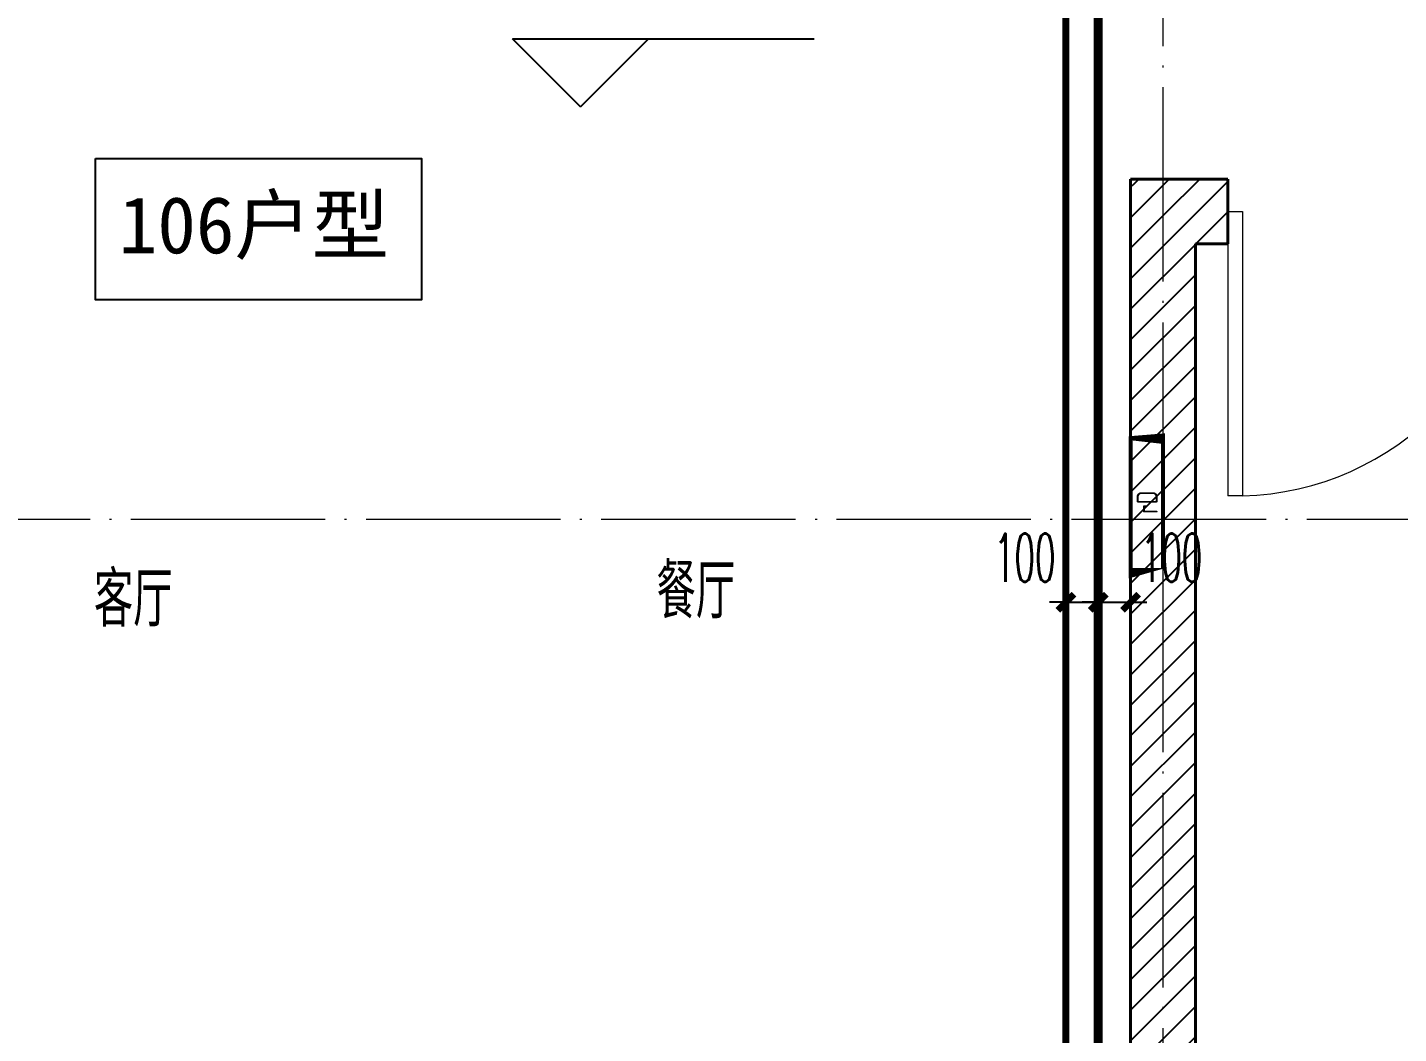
# Model space of a CAD drawing. Extents: x 27938 to 1042331, y -235042 to 1535213.
# Drawn here: x 688011 to 692244, y 136996 to 140100 of the extents above; entities that cross this region are included whole.
import ezdxf

# ---------------------------------------------------------------- set-up
doc = ezdxf.new("R2010")
doc.units = 0
doc.header["$LTSCALE"] = 1000
doc.header["$MEASUREMENT"] = 0
doc.linetypes.add('DOTE', pattern=[2.4200000000000004, 2, -0.2, 0.02, -0.2])
for name, color, linetype in [('$RECOVER_210609100354-5', 7, 'Continuous'), ('3.5方案汇报，与郭总、侯月琴确定户型_t8$0$2020.03.04 -1安徽标准化洋房户型(UA）_t8_t8$0$看线', 154, 'Continuous'), ('DIM_ELEV', 3, 'Continuous'), ('PIPE-热给水', 5, 'RJ1'), ('PIPE-给水', 3, 'J1'), ('PUB_TEXT', 4, 'Continuous'), ('TWT_DIM', 3, 'Continuous')]:
    doc.layers.add(name, color=color, linetype=linetype)
for name, color, linetype, lineweight in [('DOTE', 19, 'DOTE', 9), ('EQUIP-消防', 3, 'Continuous', 20), ('WALL', 9, 'Continuous', 40), ('WINDOW', 8, 'Continuous', 15)]:
    doc.layers.add(name, color=color, linetype=linetype, lineweight=lineweight)
doc.styles.add('_TCH_DIM_T3', font='SIMPLEX.shx', dxfattribs={"width": 0.4941176470588236, "bigfont": 'GBCBIG.shx'})
doc.styles.get("Standard").update_dxf_attribs({"font": 'gbenor.shx', "bigfont": 'gbcbig.shx'})
doc.styles.add('房间名称', font='TSSDENG', dxfattribs={"width": 0.8, "bigfont": 'HZTXT'})
doc.styles.add('黑体', font='simhei.ttf')
doc.linetypes.add('J1', pattern='A,3,-0.2,["J1",Standard,S=0.25,R=0,X=-0.1,Y=-0.115],-0.35', length=3.55)
doc.linetypes.add('RJ1', pattern='A,3,-0.2,["RJ1",Standard,S=0.25,R=0,X=-0.1,Y=-0.115],-0.5', length=3.7)
doc.dimstyles.new('_TWT_ARCH&&50', dxfattribs={"dimtxt": 148.75, "dimasz": 50, "dimexe": 125, "dimexo": 150, "dimgap": 63.12500000000001, "dimtad": 1, "dimdec": 0, "dimzin": 0, "dimdsep": 46, "dimtxsty": '_TCH_DIM_T3', "dimblk": 'ARCHTICK', "dimcen": 0.09, "dimclrt": 7, "dimazin": 2, "dimtfac": 1, "dimtdec": 0, "dimtix": 1, "dimtmove": 2, "dimatfit": 3, "dimfxl": 1, "dimtolj": 1, "dimtzin": 0, "dimarcsym": 0})
pattern_1 = [(45, (0, 47.75), (-47.02260094890541, 47.02260094890542), [])]

# ---------------------------------------------------------------- blocks, each defined once
blk = doc.blocks.new('GFDGDGRDGRDG')
at = {"layer": 'DOTE', "linetype": 'DOTE', "ltscale": 0.3}
for p, q in [((584693.6727573578, 360558.3317887957), (584693.6727573578, 376108.3318260653)), ((626393.6739016924, 366358.3321396253), (573593.6739016977, 366358.3321396253))]:
    blk.add_line(p, q, dxfattribs=at)
blk = doc.blocks.new('FSFSFSFSEG')
at = {"layer": 'EQUIP-消防', "color": 0, "const_width": 12.82051282052028}
blk.add_lwpolyline([(136866.5605577994, 335152.5449090759), (136466.5605577994, 335152.5449090774), (136466.5605577991, 335052.5449090772), (136866.5605577991, 335052.5449090757)], close=True, dxfattribs=at)
at = {"layer": 'PUB_TEXT', "color": 0, "style": '房间名称', "width": 0.8}
blk.add_text('rD', height=64.8, dxfattribs=at).set_placement((136633.7425204425, 335069.0046025831))
blk = doc.blocks.new('HGFHGGGDFGRD')
at = {"color": 8, "rotation": 90}
blk.add_blockref('FSFSFSFSEG', (1026569.124335467, 232007.164587272), dxfattribs=at)
blk = doc.blocks.new('_ArchTick')
at = {"color": 0, "linetype": 'ByBlock', "const_width": 0.4}
blk.add_lwpolyline([(-0.5, -0.5), (0.5, 0.5)], dxfattribs=at)
blk = doc.blocks.new('*D295')
at = {"layer": 'Defpoints', "color": 0}
for p in [(691316.5822897791, 138326.7293490419), (691216.5823968109, 137924.1813553814), (691316.5822897791, 137924.18138197)]:
    blk.add_point(p, dxfattribs=at)
at = {"layer": 'TWT_DIM', "color": 0, "lineweight": -2}
for p, q in [((691216.5823968109, 138074.1813553814), (691216.5823968109, 138451.7293490419)), ((691316.5822897791, 138074.18138197), (691316.5822897791, 138451.7293490419)), ((691216.5823968109, 138326.7293490419), (691166.5823968109, 138326.7293490419)), ((691216.5823968109, 138326.7293490419), (691316.5822897791, 138326.7293490419)), ((691316.5822897791, 138326.7293490419), (691366.5822897791, 138326.7293490419))]:
    blk.add_line(p, q, dxfattribs=at)
at = {"layer": 'TWT_DIM', "color": 0, "lineweight": -2, "xscale": 50, "yscale": 50, "zscale": 50}
blk.add_blockref('_ArchTick', (691216.5823968109, 138326.7293490419), dxfattribs=at)
at = {"layer": 'TWT_DIM', "color": 0, "lineweight": -2, "xscale": 50, "yscale": 50, "zscale": 50, "rotation": 180}
blk.add_blockref('_ArchTick', (691316.5822897791, 138326.7293490419), dxfattribs=at)
at = {"layer": 'TWT_DIM', "color": 7, "insert": (691089.9658995895, 138464.2293020821), "char_height": 148.75, "attachment_point": 5, "style": '_TCH_DIM_T3'}
blk.add_mtext('\\A1;100', dxfattribs=at)
blk = doc.blocks.new('*D296')
at = {"layer": 'Defpoints', "color": 0}
for p in [(691416.5642356888, 138326.7293756281), (691316.5822897791, 137924.18138197), (691416.5642356888, 137924.1814085538)]:
    blk.add_point(p, dxfattribs=at)
at = {"layer": 'TWT_DIM', "color": 0, "lineweight": -2}
for p, q in [((691316.5822897791, 138074.18138197), (691316.5822897791, 138451.7293756281)), ((691416.5642356888, 138074.1814085538), (691416.5642356888, 138451.7293756281)), ((691316.5822897791, 138326.7293756281), (691266.5822897791, 138326.7293756281)), ((691316.5822897791, 138326.7293756281), (691416.5642356888, 138326.7293756281)), ((691416.5642356888, 138326.7293756281), (691466.5642356888, 138326.7293756281))]:
    blk.add_line(p, q, dxfattribs=at)
at = {"layer": 'TWT_DIM', "color": 0, "lineweight": -2, "xscale": 50, "yscale": 50, "zscale": 50}
blk.add_blockref('_ArchTick', (691316.5822897791, 138326.7293756281), dxfattribs=at)
at = {"layer": 'TWT_DIM', "color": 0, "lineweight": -2, "xscale": 50, "yscale": 50, "zscale": 50, "rotation": 180}
blk.add_blockref('_ArchTick', (691416.5642356888, 138326.7293756281), dxfattribs=at)
at = {"layer": 'TWT_DIM', "color": 7, "insert": (691543.1804457278, 138464.2294225856), "char_height": 148.75, "attachment_point": 5, "style": '_TCH_DIM_T3'}
blk.add_mtext('\\A1;100', dxfattribs=at)
blk = doc.blocks.new('$DorLib2D$00000001')
for p, q in [((0.45, 0.9750000000000001), (0.5000000000000002, 0.9750000000000001)), ((0.45, 0), (0.45, 0.9750000000000001)), ((0.5, 0), (0.5, 0.9750000000000001)), ((0.5, 0), (0.45, 0))]:
    blk.add_line(p, q)
at = {"lineweight": 13}
blk.add_arc((0.475, 0), 0.975, 91.4692835813538, 180, dxfattribs=at)

msp = doc.modelspace()

# ---------------------------------------------------------------- hatches: boundary and pattern name
at = {"layer": '$RECOVER_210609100354-5'}
h = msp.add_hatch(dxfattribs=at)
h.set_pattern_fill('普通砖', color=256, scale=50, style=0)
h.set_pattern_definition(pattern_1)
h.paths.add_polyline_path([(691616.57945281, 139432.3325857115), (691416.5794457024, 139632.3325857078), (691416.5793744941, 136682.3322348731), (691483.2460433851, 136582.3322346839), (691616.5793840138, 136582.3322324575)])
h = msp.add_hatch(dxfattribs=at)
h.set_pattern_fill('普通砖', color=256, scale=50, style=0)
h.set_pattern_definition(pattern_1)
h.paths.add_polyline_path([(691616.57945281, 139432.3325857115), (691716.5794564922, 139432.332585716), (691716.57945649, 139632.3325857052), (691416.5794457024, 139632.3325857078)])

# ---------------------------------------------------------------- linework, layer by layer
at = {"color": 8}
msp.add_lwpolyline([(688221.2790088835, 139695.4414460149), (689227.2790088835, 139695.4414460149), (689227.2790088835, 139259.4414460149), (688221.2790088835, 139259.4414460149)], close=True, dxfattribs=at)
at = {"layer": 'DIM_ELEV', "color": 8}
for p, q in [((689718.8788228263, 139855.1227963298), (689508.8788228263, 140065.1227963298)), ((689508.8788228263, 140065.1227963298), (690439.7674843424, 140065.1227963298)), ((689718.8788228263, 139855.1227963298), (689928.8788228263, 140065.1227963298))]:
    msp.add_line(p, q, dxfattribs=at)
at = {"layer": 'PIPE-热给水', "ltscale": 0.5, "const_width": 22.5}
msp.add_lwpolyline([(691216.5822897791, 140682.3326103043), (691216.5822897791, 136207.1790083658)], dxfattribs=at)
at = {"layer": 'PIPE-给水', "ltscale": 0.5, "const_width": 27.5}
msp.add_lwpolyline([(691316.5822897791, 140782.3325857252), (691316.5822897791, 136268.4290082939)], dxfattribs=at)
at = {"layer": 'WALL', "color": 8}
for p, q in [((691416.5794457024, 139632.3325857078), (691416.5793744941, 136682.3322348731)), ((691716.57945649, 139632.3325857052), (691416.5794457024, 139632.3325857078)), ((691716.5794564922, 139432.332585716), (691716.57945649, 139632.3325857052)), ((691616.57945281, 139432.3325857115), (691616.5793840138, 136582.3322324575)), ((691616.57945281, 139432.3325857115), (691716.5794564922, 139432.332585716))]:
    msp.add_line(p, q, dxfattribs=at)

# ---------------------------------------------------------------- block references
at = {"color": 8}
msp.add_blockref('HGFHGGGDFGRD', (0, -230041.392559367), dxfattribs=at)
at = {"layer": '3.5方案汇报，与郭总、侯月琴确定户型_t8$0$2020.03.04 -1安徽标准化洋房户型(UA）_t8_t8$0$看线', "ltscale": 10}
msp.add_blockref('GFDGDGRDGRDG', (106822.9047994823, -227775.9995538986), dxfattribs=at)
at = {"layer": 'WINDOW', "color": 8, "xscale": -900, "yscale": -900, "zscale": -900, "rotation": 5.840855992261463e-10}
msp.add_blockref('$DorLib2D$00000001', (692166.5794564873, 139532.3325857179), dxfattribs=at)

# ---------------------------------------------------------------- texts
at = {"color": 8, "style": '黑体'}
msp.add_text('106户型', height=175, dxfattribs=at).set_placement((688293.3252846368, 139403.2543304516))
at = {"layer": 'PUB_TEXT', "color": 8}
for s, p in [('客厅', (688216.4311481563, 138251.5565620522)), ('餐厅', (689953.0411787902, 138276.5282233765))]:
    msp.add_text(s, height=168.7943262411347, dxfattribs=at).set_placement(p)

# ---------------------------------------------------------------- dimensions: what is measured, and where the dimension line sits
at = {"layer": 'TWT_DIM'}
for base, p1, p2, angle, picture, middle in [((691316.5822897791, 138326.7293490419), (691216.5823968109, 137924.1813553814), (691316.5822897791, 137924.18138197), 1.5234156274560184e-05, '*D295', (691089.9658995895, 138464.2293020821)), ((691416.5642356888, 138326.7293756281), (691316.5822897791, 137924.18138197), (691416.5642356888, 137924.1814085538), 1.5234138935397648e-05, '*D296', (691543.1804457278, 138464.2294225856))]:
    dim = msp.add_linear_dim(base=base, p1=p1, p2=p2, angle=angle, dimstyle='_TWT_ARCH&&50', dxfattribs=at)
    dim.commit()
    dim.dimension.update_dxf_attribs({"geometry": picture, "text_midpoint": middle, "dimtype": 129})

doc.saveas('drawing.dxf')
